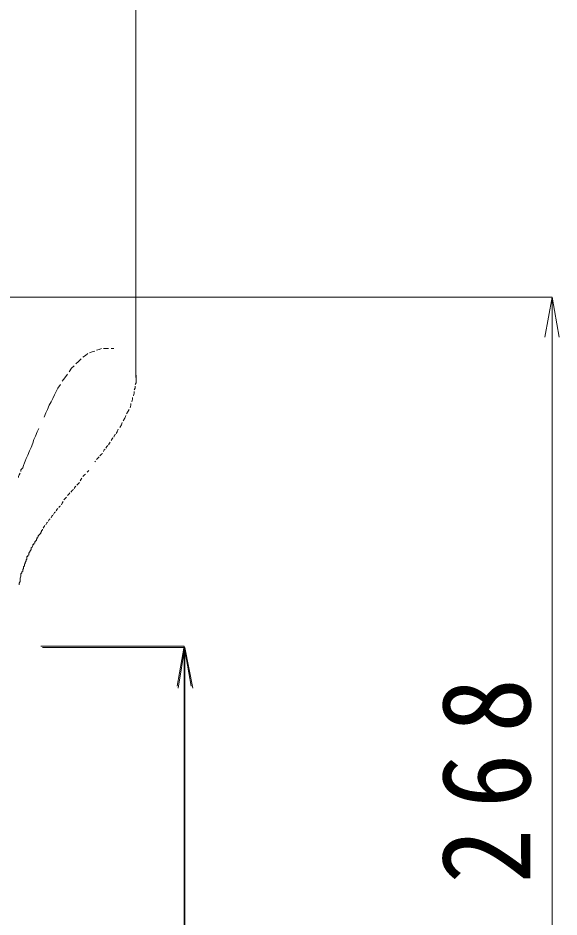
# Model space of a CAD drawing. Units: millimetres, scale not verified. Extents: x -1392 to 1350, y -947 to 991.
# Drawn here: x -538.3 to -404.9, y -274.1 to -52.7 of the extents above; entities that cross this region are included whole.
import ezdxf

# ---------------------------------------------------------------- set-up
doc = ezdxf.new("R2010")
doc.units = ezdxf.units.MM
doc.header["$LTSCALE"] = 10
doc.layers.add('0-2_躯体', color=7, linetype='Continuous', lineweight=5)
doc.layers.add('0-3_什器配置', color=7, linetype='Continuous', lineweight=5)
doc.styles.add('ＭＳ ゴシック', font='')
doc.styles.get('ＭＳ ゴシック').set_extended_font_data('MS Gothic')

msp = doc.modelspace()

# ---------------------------------------------------------------- linework, layer by layer
at = {"layer": '0-2_躯体'}
for p, q in [((-509.2, 232.76), (-509.2, -141.23)), ((-406.59, -121.46), (-555.94, -121.46)), ((-406.59, -121.46), (-408.33, -131.31)), ((-406.59, -121.46), (-404.86, -131.31)), ((-497.31, -207.4), (-532.6, -207.4)), ((-497.31, -207.4), (-499.04, -217.25)), ((-497.31, -207.4), (-497.31, -372.66)), ((-497.31, -207.4), (-495.57, -217.25))]:
    msp.add_line(p, q, dxfattribs=at)
msp.add_lwpolyline([(-406.59, -121.6), (-406.59, -372.66), (-408.33, -362.81)], dxfattribs=at)
at = {"layer": '0-3_什器配置'}
for p, q in [((-514.65, -134.11), (-515.29, -134.11)), ((-519.31, -162.05), (-519.1, -161.84)), ((-521.21, -164.6), (-520.79, -164.17)), ((-497.08, -207.77), (-532.22, -207.77)), ((-497.08, -207.77), (-498.78, -217.72))]:
    msp.add_line(p, q, dxfattribs=at)
for points in [[(-519.31, -134.75), (-519.94, -134.96), (-520.58, -135.17)], [(-517.62, -134.11), (-518.25, -134.33), (-518.89, -134.54)], [(-515.92, -134.11), (-516.56, -134.11), (-517.19, -134.11)], [(-522.7, -136.66), (-523.33, -137.29), (-523.96, -137.92)], [(-521, -135.38), (-521.64, -135.81), (-522.27, -136.23)], [(-524.39, -138.35), (-525.02, -138.98), (-525.66, -139.83)], [(-526.08, -140.46), (-526.72, -141.31), (-527.35, -142.16)], [(-509.36, -143), (-509.15, -142.58), (-509.15, -141.73), (-509.15, -140.68)], [(-527.78, -143), (-528.41, -143.85), (-528.83, -144.7), (-529.26, -145.54), (-529.68, -146.39), (-530.1, -147.24), (-530.53, -148.08), (-530.95, -149.14), (-531.37, -149.99), (-531.8, -151.05)], [(-509.57, -144.27), (-509.36, -143.85), (-509.36, -143.43)], [(-509.78, -145.75), (-509.57, -145.12), (-509.57, -144.7)], [(-510.63, -148.72), (-510.42, -148.08), (-510.42, -147.66)], [(-510.21, -147.24), (-510, -146.6), (-510, -146.18)], [(-511.48, -150.2), (-511.05, -149.56), (-510.84, -149.14)], [(-513.17, -153.59), (-512.75, -152.95), (-512.54, -152.32)], [(-512.32, -151.89), (-511.9, -151.26), (-511.69, -150.63)], [(-533.07, -153.8), (-533.49, -154.65), (-533.91, -155.7), (-534.34, -156.55), (-534.55, -157.4), (-534.97, -158.46), (-535.39, -159.3), (-535.82, -160.36), (-536.24, -161.21), (-536.45, -161.84), (-536.67, -162.27), (-536.88, -162.9), (-537.09, -163.53), (-537.51, -163.96), (-537.51, -164.38)], [(-514.02, -155.07), (-513.81, -154.65), (-513.59, -154.01)], [(-515.92, -157.82), (-515.71, -157.4), (-515.5, -157.18)], [(-515.29, -156.76), (-515.07, -156.34), (-514.86, -156.13)], [(-514.65, -155.92), (-514.44, -155.49), (-514.23, -155.28)], [(-517.19, -159.51), (-516.98, -159.09), (-516.77, -158.88)], [(-516.56, -158.67), (-516.34, -158.24), (-516.13, -158.03)], [(-518.89, -161.42), (-518.46, -161), (-518.25, -160.79)], [(-518.04, -160.57), (-517.62, -160.15), (-517.4, -159.94)], [(-537.72, -164.81), (-537.93, -165.23), (-538.15, -165.65), (-538.15, -165.86)], [(-522.27, -165.65), (-521.85, -165.23), (-521.64, -165.02)], [(-524.39, -168.62), (-524.18, -168.19), (-523.96, -167.98)], [(-523.75, -167.77), (-523.33, -167.34), (-523.12, -167.13)], [(-522.91, -166.71), (-522.7, -166.29), (-522.48, -166.08)], [(-526.08, -170.31), (-525.66, -169.89), (-525.45, -169.67)], [(-525.23, -169.46), (-524.81, -169.04), (-524.6, -168.83)], [(-527.56, -172.64), (-527.35, -172.21), (-527.14, -171.79)], [(-526.93, -171.37), (-526.51, -170.94), (-526.29, -170.73)], [(-529.47, -174.97), (-529.26, -174.54), (-529.04, -174.33)], [(-528.83, -174.12), (-528.62, -173.7), (-528.41, -173.48)], [(-528.2, -173.27), (-527.99, -173.06), (-527.78, -172.85)], [(-531.37, -177.5), (-531.16, -177.08), (-530.95, -176.87)], [(-530.74, -176.66), (-530.53, -176.24), (-530.31, -176.02)], [(-530.1, -175.81), (-529.89, -175.39), (-529.68, -175.18)], [(-534.55, -182.59), (-534.55, -182.38), (-534.34, -182.38), (-534.34, -182.16), (-534.12, -181.95), (-534.12, -181.74), (-533.91, -181.53), (-533.7, -181.31), (-533.7, -181.1), (-533.49, -180.89), (-533.49, -180.68), (-533.28, -180.47), (-533.28, -180.26), (-533.07, -180.05), (-532.86, -179.83), (-532.64, -179.62), (-532.64, -179.41), (-532.43, -179.2), (-532.43, -178.99), (-532.22, -178.78), (-532.22, -178.57)], [(-532.01, -178.35), (-531.8, -177.93), (-531.59, -177.72)], [(-537.93, -192.32), (-537.93, -191.9), (-537.72, -191.47), (-537.72, -191.26), (-537.72, -191.05), (-537.72, -190.84), (-537.72, -190.63), (-537.51, -190.21), (-537.51, -189.78), (-537.51, -189.57), (-537.3, -189.36), (-537.3, -189.15), (-537.09, -188.93), (-537.09, -188.72), (-537.09, -188.51), (-536.88, -188.3), (-536.88, -188.09), (-536.88, -187.88), (-536.67, -187.67), (-536.67, -187.45), (-536.67, -187.24), (-536.45, -187.03), (-536.45, -186.82), (-536.24, -186.4), (-536.24, -186.18), (-536.03, -185.97), (-536.03, -185.76), (-536.03, -185.55), (-536.03, -185.34), (-535.82, -185.34), (-535.82, -185.12), (-535.61, -184.91), (-535.61, -184.7), (-535.61, -184.49), (-535.39, -184.28), (-535.18, -183.86), (-534.97, -183.64), (-534.97, -183.22), (-534.76, -183.01), (-534.55, -182.59)], [(-497.08, -372.66), (-497.08, -207.77), (-495.18, -217.72)]]:
    msp.add_lwpolyline(points, dxfattribs=at)

# ---------------------------------------------------------------- texts
at = {"layer": '0-2_躯体', "insert": (-411.59, -265.88), "char_height": 21.99, "attachment_point": 7, "rotation": 90, "style": 'ＭＳ ゴシック'}
msp.add_mtext('\\T1.38;\\W0.9;268', dxfattribs=at)

doc.saveas('drawing.dxf')
